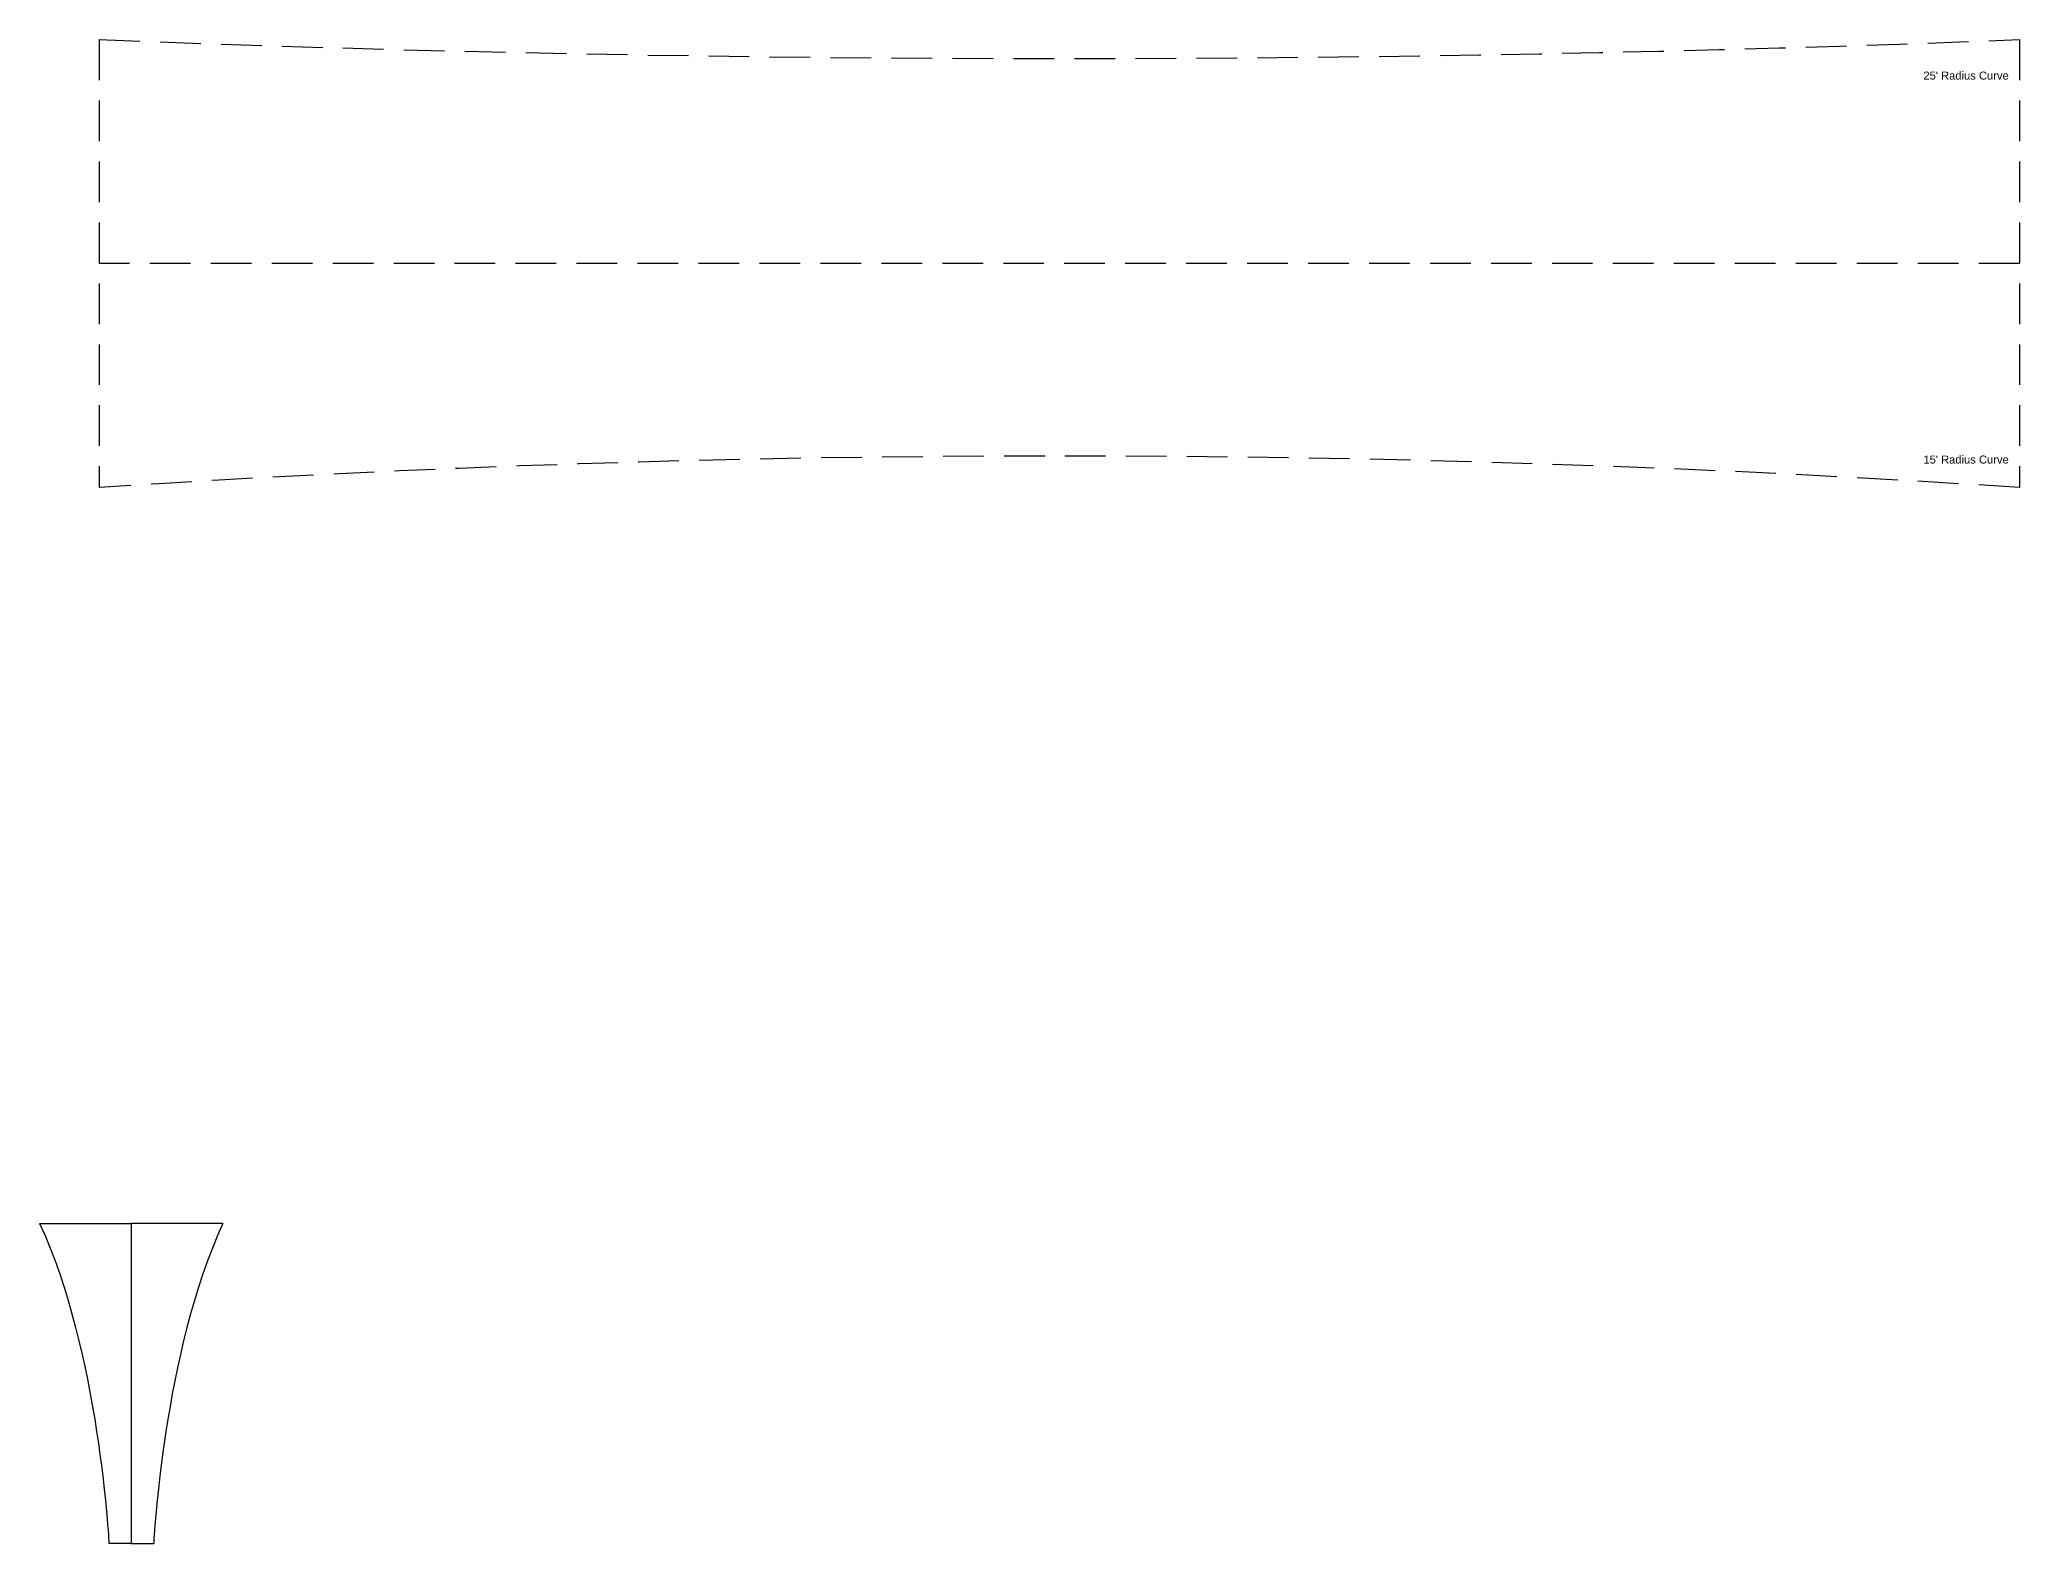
# Model space of a CAD drawing. Header units: millimetres. Extents: x -200 to 1500, y -1015 to 1075.
# Drawn here: x 881 to 1500, y -400 to 70 of the extents above; entities that cross this region are included whole.
import ezdxf

# ---------------------------------------------------------------- set-up
doc = ezdxf.new("R2010")
doc.units = ezdxf.units.MM
doc.linetypes.add('DASHED', pattern=[19.05, 12.7, -6.35])
doc.layers.get('0').update_dxf_attribs({"linetype": 'CONTINUOUS', "lineweight": 25, "true_color": 0x000000})
doc.layers.add('dimensions', color=5, linetype='DASHED', lineweight=25, true_color=0x0000ff)
doc.styles.add('textstyle0', font='')
doc.styles.add('textstyle1', font='')
doc.styles.get('textstyle0').set_extended_font_data('Arial')
doc.styles.get('textstyle1').set_extended_font_data('Arial')

msp = doc.modelspace()

# ---------------------------------------------------------------- linework, layer by layer
for p, q in [((881.35, -300), (910, -300)), ((910, -300), (910, -400)), ((938.65, -300), (910, -300)), ((910, -400), (903, -400)), ((910, -400), (917, -400))]:
    msp.add_line(p, q)
for points in [[(881.35, -300), (900, -340), (903, -400), (903, -400)], [(938.65, -300), (920, -340), (917, -400), (917, -400)]]:
    msp.add_open_spline(points, degree=3)
at = {"layer": 'dimensions'}
for p, q in [((900, 70), (900, -70)), ((1500, 70), (1500, -70)), ((1500, 0), (900, 0))]:
    msp.add_line(p, q, dxfattribs=at)
for centre, radius, start, end in [((1200, 7684.09), 7620, 267.743678, 272.256322), ((1200, -4632.15), 4572, 86.23773, 93.76227)]:
    msp.add_arc(centre, radius, start, end, dxfattribs=at)

# ---------------------------------------------------------------- texts
at = {"layer": 'dimensions', "char_height": 2.5, "attachment_point": 1}
for s, insert, style in [("25' Radius Curve", (1470, 60), 'textstyle0'), ("15' Radius Curve", (1470, -60), 'textstyle1')]:
    msp.add_mtext(s, dxfattribs=dict(at, insert=insert, style=style))

doc.saveas('drawing.dxf')
